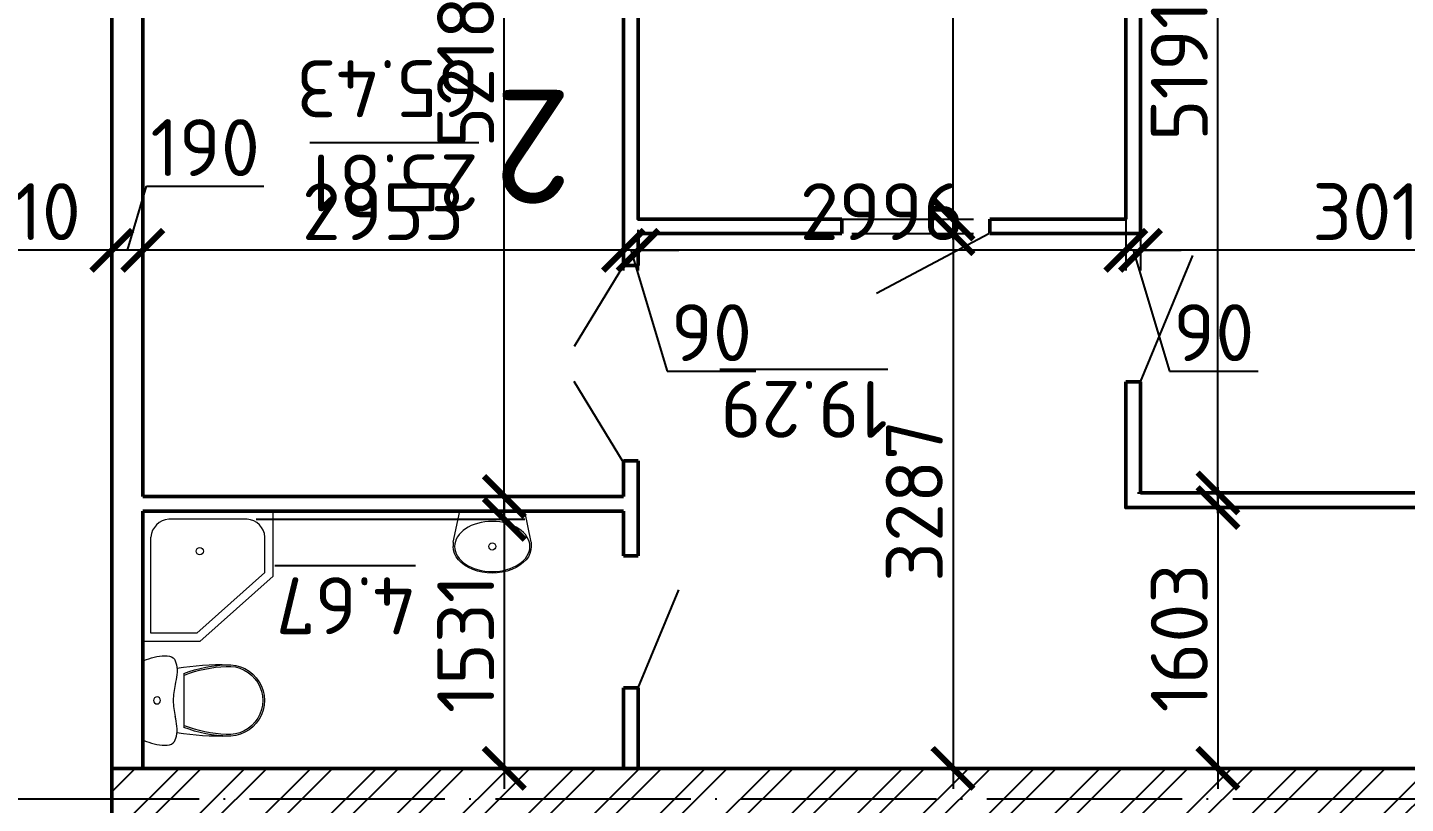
# Model space of a CAD drawing. Header units: millimetres. Extents: x -121275 to -95372, y 16759 to 40426.
# Drawn here: x -119654.6 to -119570, y 38768 to 38815.7 of the extents above; entities that cross this region are included whole.
import ezdxf

# ---------------------------------------------------------------- set-up
doc = ezdxf.new("R2010")
doc.units = ezdxf.units.MM
doc.header["$LTSCALE"] = 0.5
doc.linetypes.add('ACAD_ISO04W100', pattern=[30, 24, -3, 0, -3])
for name, color, linetype, lineweight in [('02', 5, 'Continuous', 18), ('АР-стены', 134, 'Continuous', 35), ('построения', 6, 'Continuous', 25), ('Сантехника', 255, 'Continuous', 15), ('ТОНКИЕе', 7, 'Continuous', 25)]:
    doc.layers.add(name, color=color, linetype=linetype, lineweight=lineweight)
for name, color, linetype in [('оси', 7, 'ACAD_ISO04W100'), ('размеры', 7, 'Continuous'), ('тонкие', 7, 'Continuous')]:
    doc.layers.add(name, color=color, linetype=linetype)
doc.styles.add('Наклонный', font='isocpeur.ttf', dxfattribs={"height": 3.5})
doc.dimstyles.new('СТРОИТЕЛЬНЫЙ', dxfattribs={"dimtxt": 3.5, "dimasz": 2.5, "dimexe": 1.25, "dimexo": 0.625, "dimtad": 1, "dimdec": 0, "dimlfac": 100, "dimdsep": 46, "dimtxsty": 'Наклонный', "dimblk1": 'ARCHTICK', "dimblk2": 'ARCHTICK', "dimsah": 1, "dimcen": 0, "dimdle": 1.25, "dimadec": 0, "dimazin": 0, "dimtfac": 0.75, "dimtdec": 0, "dimtmove": 0, "dimatfit": 3, "dimldrblk": 'ARCHTICK', "dimfxl": 1, "dimtolj": 1, "dimtzin": 0, "dimarcsym": 0})

# ---------------------------------------------------------------- blocks, each defined once
blk = doc.blocks.new('A$C010B7E6C')
at = {"layer": 'Сантехника'}
for p, q in [((738.7, 520.7), (738.7, 29.3)), ((493.7, 440.5), (493.7, 109.6))]:
    blk.add_line(p, q, dxfattribs=at)
blk.add_circle((657.8, 275), 21.7, dxfattribs=at)
for centre, radius, start, end in [((218.7, 275), 220, 85.79897, 274.20103), ((218.7, 275), 210, 85.79897, 274.20103), ((266.3, -1145.5), 1641.2, 80.55729, 91.66188), ((196.2, -339.2), 834.5, 69.11151, 88.45313), ((196.1, -339.3), 824.6, 69.11242, 87.36208), ((196.2, 889.2), 834.5, 271.54687, 290.88849), ((196.1, 889.3), 824.6, 272.63792, 290.88758), ((266.3, 1695.5), 1641.2, 268.33812, 279.44271)]:
    blk.add_arc(centre, radius, start, end, dxfattribs=at)
for points in [[(738.7, 520.7), (608.7, 550), (558.7, 536.1), (538.7, 495), (546.7, 372.7)], [(546.7, 372.7), (558.7, 275), (546.5, 177.3)], [(738.7, 29.3), (608.7, 0), (558.7, 14), (538.7, 55), (546.5, 177.3)]]:
    blk.add_spline(points, degree=3, dxfattribs=at)
blk = doc.blocks.new('A$C456D3840')
at = {"layer": 'Сантехника'}
for p, q in [((189.3, 480), (162.4, 480)), ((189.3, 480), (379.3, 440.1)), ((379.3, 39.9), (379.3, 440.1)), ((189.3, 0), (162.4, 0)), ((189.3, 0), (379.3, 39.9))]:
    blk.add_line(p, q, dxfattribs=at)
blk.add_circle((162.4, 240), 21.7, dxfattribs=at)
at = {"layer": 'Сантехника', "extrusion": (0, 0, -1)}
blk.add_ellipse((162.4, 240), major_axis=(0, -240), ratio=0.679586, start_param=0, end_param=3.141593, dxfattribs=at)
blk.add_ellipse((162.4, 240), major_axis=(0, -231.3), ratio=0.667472, dxfattribs=at)
blk = doc.blocks.new('ванна мал')
at = {"layer": 'Сантехника'}
for p, q in [((-800, 0), (0, 0)), ((-800, -350), (-800, 0)), ((0, -800), (0, 0)), ((-750, -50), (-158.8, -50)), ((-750, -331), (-750, -50)), ((-50, -640.7), (-50, -159.3)), ((-750, -331), (-377.5, -750)), ((-800, -350), (-400, -800)), ((-377.5, -750), (-158.8, -750)), ((-400, -800), (0, -800))]:
    blk.add_line(p, q, dxfattribs=at)
blk.add_circle((-245.8, -350), 22.1, dxfattribs=at)
for centre, start, end in [((-166.2, -166.2), 3.36243, 86.32813), ((-166.2, -633.8), 273.67187, 356.63757)]:
    blk.add_arc(centre, 116.4, start, end, dxfattribs=at)
blk = doc.blocks.new('_ArchTick')
at = {"color": 0, "linetype": 'ByBlock', "const_width": 0.15}
blk.add_lwpolyline([(-0.5, -0.5), (0.5, 0.5)], dxfattribs=at)
blk = doc.blocks.new('*D1234')
at = {"layer": 'Defpoints', "color": 0, "transparency": 16777216}
for p in [(-119586.249, 38807.228), (-119556.076, 38803.406), (-119586.249, 38802.048)]:
    blk.add_point(p, dxfattribs=at)
at = {"layer": 'размеры', "color": 0, "lineweight": -2, "transparency": 16777216}
for p, q in [((-119586.249, 38806.603), (-119586.249, 38800.798)), ((-119556.076, 38802.781), (-119556.076, 38800.798)), ((-119554.826, 38802.048), (-119587.499, 38802.048))]:
    blk.add_line(p, q, dxfattribs=at)
at = {"layer": 'размеры', "color": 0, "lineweight": -2, "transparency": 16777216, "xscale": 2.5, "yscale": 2.5, "zscale": 2.5, "rotation": 180}
blk.add_blockref('_ArchTick', (-119586.249, 38802.048), dxfattribs=at)
at = {"layer": 'размеры', "color": 0, "lineweight": -2, "transparency": 16777216, "xscale": 2.5, "yscale": 2.5, "zscale": 2.5}
blk.add_blockref('_ArchTick', (-119556.076, 38802.048), dxfattribs=at)
at = {"layer": 'размеры', "color": 0, "transparency": 16777216, "insert": (-119571.163, 38804.423), "char_height": 3.5, "attachment_point": 5, "style": 'Наклонный'}
blk.add_mtext('\\A1;3017', dxfattribs=at)
blk = doc.blocks.new('*D1235')
at = {"layer": 'Defpoints', "color": 0, "transparency": 16777216}
for p in [(-119587.149, 38807.228), (-119586.249, 38807.228), (-119587.149, 38802.048)]:
    blk.add_point(p, dxfattribs=at)
at = {"layer": 'размеры', "color": 0, "lineweight": -2, "transparency": 16777216}
for p, q in [((-119587.149, 38806.603), (-119587.149, 38800.798)), ((-119586.249, 38806.603), (-119586.249, 38800.798)), ((-119587.149, 38802.048), (-119589.649, 38802.048)), ((-119586.249, 38802.048), (-119587.149, 38802.048)), ((-119586.249, 38802.048), (-119587.149, 38802.048)), ((-119586.699, 38802.048), (-119584.468, 38794.61)), ((-119586.249, 38802.048), (-119583.749, 38802.048)), ((-119584.468, 38794.61), (-119579.018, 38794.61))]:
    blk.add_line(p, q, dxfattribs=at)
at = {"layer": 'размеры', "color": 0, "lineweight": -2, "transparency": 16777216, "xscale": 2.5, "yscale": 2.5, "zscale": 2.5}
blk.add_blockref('_ArchTick', (-119587.149, 38802.048), dxfattribs=at)
at = {"layer": 'размеры', "color": 0, "lineweight": -2, "transparency": 16777216, "xscale": 2.5, "yscale": 2.5, "zscale": 2.5, "rotation": 180}
blk.add_blockref('_ArchTick', (-119586.249, 38802.048), dxfattribs=at)
at = {"layer": 'размеры', "color": 0, "transparency": 16777216, "insert": (-119581.743, 38796.985), "char_height": 3.5, "attachment_point": 5, "style": 'Наклонный'}
blk.add_mtext('\\A1;90', dxfattribs=at)
blk = doc.blocks.new('*D1251')
at = {"layer": 'Defpoints', "color": 0, "transparency": 16777216}
for p in [(-119587.149, 38807.228), (-119617.108, 38802.366), (-119617.108, 38802.048)]:
    blk.add_point(p, dxfattribs=at)
at = {"layer": 'размеры', "color": 0, "lineweight": -2, "transparency": 16777216}
for p, q in [((-119587.149, 38806.603), (-119587.149, 38800.798)), ((-119585.899, 38802.048), (-119618.358, 38802.048)), ((-119617.108, 38801.741), (-119617.108, 38800.798))]:
    blk.add_line(p, q, dxfattribs=at)
at = {"layer": 'размеры', "color": 0, "lineweight": -2, "transparency": 16777216, "xscale": 2.5, "yscale": 2.5, "zscale": 2.5, "rotation": 180}
blk.add_blockref('_ArchTick', (-119617.108, 38802.048), dxfattribs=at)
at = {"layer": 'размеры', "color": 0, "lineweight": -2, "transparency": 16777216, "xscale": 2.5, "yscale": 2.5, "zscale": 2.5}
blk.add_blockref('_ArchTick', (-119587.149, 38802.048), dxfattribs=at)
at = {"layer": 'размеры', "color": 0, "transparency": 16777216, "insert": (-119602.128, 38804.423), "char_height": 3.5, "attachment_point": 5, "style": 'Наклонный'}
blk.add_mtext('\\A1;2996', dxfattribs=at)
blk = doc.blocks.new('*D1252')
at = {"layer": 'Defpoints', "color": 0, "transparency": 16777216}
for p in [(-119618.008, 38802.095), (-119618.008, 38802.048), (-119617.108, 38802.048)]:
    blk.add_point(p, dxfattribs=at)
at = {"layer": 'размеры', "color": 0, "lineweight": -2, "transparency": 16777216}
for p, q in [((-119617.108, 38802.673), (-119617.108, 38803.298)), ((-119618.008, 38802.048), (-119620.508, 38802.048)), ((-119617.108, 38802.048), (-119618.008, 38802.048)), ((-119617.108, 38802.048), (-119618.008, 38802.048)), ((-119618.008, 38801.47), (-119618.008, 38800.798)), ((-119617.558, 38802.048), (-119615.326, 38794.61)), ((-119617.108, 38802.048), (-119614.608, 38802.048)), ((-119615.326, 38794.61), (-119609.876, 38794.61))]:
    blk.add_line(p, q, dxfattribs=at)
at = {"layer": 'размеры', "color": 0, "lineweight": -2, "transparency": 16777216, "xscale": 2.5, "yscale": 2.5, "zscale": 2.5}
blk.add_blockref('_ArchTick', (-119618.008, 38802.048), dxfattribs=at)
at = {"layer": 'размеры', "color": 0, "lineweight": -2, "transparency": 16777216, "xscale": 2.5, "yscale": 2.5, "zscale": 2.5, "rotation": 180}
blk.add_blockref('_ArchTick', (-119617.108, 38802.048), dxfattribs=at)
at = {"layer": 'размеры', "color": 0, "transparency": 16777216, "insert": (-119612.601, 38796.985), "char_height": 3.5, "attachment_point": 5, "style": 'Наклонный'}
blk.add_mtext('\\A1;90', dxfattribs=at)
blk = doc.blocks.new('*D1253')
at = {"layer": 'Defpoints', "color": 0, "transparency": 16777216}
for p in [(-119618.008, 38802.366), (-119647.538, 38802.048), (-119647.538, 38800.167)]:
    blk.add_point(p, dxfattribs=at)
at = {"layer": 'размеры', "color": 0, "lineweight": -2, "transparency": 16777216}
for p, q in [((-119647.538, 38800.792), (-119647.538, 38803.298)), ((-119616.758, 38802.048), (-119648.788, 38802.048)), ((-119618.008, 38801.741), (-119618.008, 38800.798))]:
    blk.add_line(p, q, dxfattribs=at)
at = {"layer": 'размеры', "color": 0, "lineweight": -2, "transparency": 16777216, "xscale": 2.5, "yscale": 2.5, "zscale": 2.5, "rotation": 180}
blk.add_blockref('_ArchTick', (-119647.538, 38802.048), dxfattribs=at)
at = {"layer": 'размеры', "color": 0, "lineweight": -2, "transparency": 16777216, "xscale": 2.5, "yscale": 2.5, "zscale": 2.5}
blk.add_blockref('_ArchTick', (-119618.008, 38802.048), dxfattribs=at)
at = {"layer": 'размеры', "color": 0, "transparency": 16777216, "insert": (-119632.773, 38804.423), "char_height": 3.5, "attachment_point": 5, "style": 'Наклонный'}
blk.add_mtext('\\A1;2953', dxfattribs=at)
blk = doc.blocks.new('*D1254')
at = {"layer": 'Defpoints', "color": 0, "transparency": 16777216}
for p in [(-119649.438, 38802.048), (-119649.438, 38800.167), (-119647.538, 38800.167)]:
    blk.add_point(p, dxfattribs=at)
at = {"layer": 'размеры', "color": 0, "lineweight": -2, "transparency": 16777216}
for p, q in [((-119648.488, 38802.048), (-119647.307, 38805.985)), ((-119647.307, 38805.985), (-119640.107, 38805.985)), ((-119649.438, 38800.792), (-119649.438, 38803.298)), ((-119647.538, 38800.792), (-119647.538, 38803.298)), ((-119646.288, 38802.048), (-119650.688, 38802.048))]:
    blk.add_line(p, q, dxfattribs=at)
at = {"layer": 'размеры', "color": 0, "lineweight": -2, "transparency": 16777216, "xscale": 2.5, "yscale": 2.5, "zscale": 2.5, "rotation": 180}
blk.add_blockref('_ArchTick', (-119649.438, 38802.048), dxfattribs=at)
at = {"layer": 'размеры', "color": 0, "lineweight": -2, "transparency": 16777216, "xscale": 2.5, "yscale": 2.5, "zscale": 2.5}
blk.add_blockref('_ArchTick', (-119647.538, 38802.048), dxfattribs=at)
at = {"layer": 'размеры', "color": 0, "transparency": 16777216, "insert": (-119643.707, 38808.36), "char_height": 3.5, "attachment_point": 5, "style": 'Наклонный'}
blk.add_mtext('\\A1;190', dxfattribs=at)
blk = doc.blocks.new('*D1255')
at = {"layer": 'Defpoints', "color": 0, "transparency": 16777216}
for p in [(-119661.538, 38802.048), (-119661.538, 38801.744), (-119649.438, 38800.167)]:
    blk.add_point(p, dxfattribs=at)
at = {"layer": 'размеры', "color": 0, "lineweight": -2, "transparency": 16777216}
for p, q in [((-119661.538, 38802.369), (-119661.538, 38803.298)), ((-119649.438, 38800.792), (-119649.438, 38803.298)), ((-119648.188, 38802.048), (-119662.788, 38802.048))]:
    blk.add_line(p, q, dxfattribs=at)
at = {"layer": 'размеры', "color": 0, "lineweight": -2, "transparency": 16777216, "xscale": 2.5, "yscale": 2.5, "zscale": 2.5, "rotation": 180}
blk.add_blockref('_ArchTick', (-119661.538, 38802.048), dxfattribs=at)
at = {"layer": 'размеры', "color": 0, "lineweight": -2, "transparency": 16777216, "xscale": 2.5, "yscale": 2.5, "zscale": 2.5}
blk.add_blockref('_ArchTick', (-119649.438, 38802.048), dxfattribs=at)
at = {"layer": 'размеры', "color": 0, "transparency": 16777216, "insert": (-119655.488, 38804.423), "char_height": 3.5, "attachment_point": 5, "style": 'Наклонный'}
blk.add_mtext('\\A1;1210', dxfattribs=at)
blk = doc.blocks.new('*D1264')
at = {"layer": 'Defpoints', "color": 0, "transparency": 16777216}
for p in [(-119587.043, 38839.04), (-119581.486, 38839.04), (-119587.043, 38787.132)]:
    blk.add_point(p, dxfattribs=at)
at = {"layer": 'размеры', "color": 0, "lineweight": -2, "transparency": 16777216}
for p, q in [((-119581.486, 38785.882), (-119581.486, 38840.29)), ((-119586.418, 38839.04), (-119580.236, 38839.04)), ((-119586.418, 38787.132), (-119580.236, 38787.132))]:
    blk.add_line(p, q, dxfattribs=at)
at = {"layer": 'размеры', "color": 0, "lineweight": -2, "transparency": 16777216, "xscale": 2.5, "yscale": 2.5, "zscale": 2.5}
for p, rotation in [((-119581.486, 38839.04), 90), ((-119581.486, 38787.132), 270)]:
    blk.add_blockref('_ArchTick', p, dxfattribs=dict(at, rotation=rotation))
at = {"layer": 'размеры', "color": 0, "transparency": 16777216, "insert": (-119583.861, 38813.086), "char_height": 3.5, "attachment_point": 5, "rotation": 90, "style": 'Наклонный'}
blk.add_mtext('\\A1;5191', dxfattribs=at)
blk = doc.blocks.new('*D1446')
at = {"layer": 'Defpoints', "color": 0, "transparency": 16777216}
for p in [(-119617.108, 38839.08), (-119597.763, 38839.08), (-119617.108, 38803.97)]:
    blk.add_point(p, dxfattribs=at)
at = {"layer": 'размеры', "color": 0, "lineweight": -2, "transparency": 16777216}
for p, q in [((-119597.763, 38802.72), (-119597.763, 38840.33)), ((-119616.483, 38839.08), (-119596.513, 38839.08)), ((-119616.483, 38803.97), (-119596.513, 38803.97))]:
    blk.add_line(p, q, dxfattribs=at)
at = {"layer": 'размеры', "color": 0, "lineweight": -2, "transparency": 16777216, "xscale": 2.5, "yscale": 2.5, "zscale": 2.5}
for p, rotation in [((-119597.763, 38839.08), 90), ((-119597.763, 38803.97), 270)]:
    blk.add_blockref('_ArchTick', p, dxfattribs=dict(at, rotation=rotation))
at = {"layer": 'размеры', "color": 0, "transparency": 16777216, "insert": (-119600.138, 38821.525), "char_height": 3.5, "attachment_point": 5, "rotation": 90, "style": 'Наклонный'}
blk.add_mtext('\\A1;3511', dxfattribs=at)
blk = doc.blocks.new('*D1266')
at = {"layer": 'Defpoints', "color": 0, "transparency": 16777216}
for p in [(-119584.08, 38786.232), (-119599.688, 38770.203), (-119581.486, 38770.203)]:
    blk.add_point(p, dxfattribs=at)
at = {"layer": 'размеры', "color": 0, "lineweight": -2, "transparency": 16777216}
for p, q in [((-119581.486, 38787.482), (-119581.486, 38768.953)), ((-119583.455, 38786.232), (-119580.236, 38786.232)), ((-119599.063, 38770.203), (-119580.236, 38770.203))]:
    blk.add_line(p, q, dxfattribs=at)
at = {"layer": 'размеры', "color": 0, "lineweight": -2, "transparency": 16777216, "xscale": 2.5, "yscale": 2.5, "zscale": 2.5}
for p, rotation in [((-119581.486, 38786.232), 90), ((-119581.486, 38770.203), 270)]:
    blk.add_blockref('_ArchTick', p, dxfattribs=dict(at, rotation=rotation))
at = {"layer": 'размеры', "color": 0, "transparency": 16777216, "insert": (-119583.861, 38778.218), "char_height": 3.5, "attachment_point": 5, "rotation": 90, "style": 'Наклонный'}
blk.add_mtext('\\A1;1603', dxfattribs=at)
blk = doc.blocks.new('*D1267')
at = {"layer": 'Defpoints', "color": 0, "transparency": 16777216}
for p in [(-119641.196, 38785.51), (-119642.79, 38770.203), (-119625.328, 38770.203)]:
    blk.add_point(p, dxfattribs=at)
at = {"layer": 'размеры', "color": 0, "lineweight": -2, "transparency": 16777216}
for p, q in [((-119625.328, 38786.76), (-119625.328, 38768.953)), ((-119640.571, 38785.51), (-119624.078, 38785.51)), ((-119642.165, 38770.203), (-119624.078, 38770.203))]:
    blk.add_line(p, q, dxfattribs=at)
at = {"layer": 'размеры', "color": 0, "lineweight": -2, "transparency": 16777216, "xscale": 2.5, "yscale": 2.5, "zscale": 2.5}
for p, rotation in [((-119625.328, 38785.51), 90), ((-119625.328, 38770.203), 270)]:
    blk.add_blockref('_ArchTick', p, dxfattribs=dict(at, rotation=rotation))
at = {"layer": 'размеры', "color": 0, "transparency": 16777216, "insert": (-119627.703, 38777.856), "char_height": 3.5, "attachment_point": 5, "rotation": 90, "style": 'Наклонный'}
blk.add_mtext('\\A1;1531', dxfattribs=at)
blk = doc.blocks.new('*D1241')
at = {"layer": 'Defpoints', "color": 0, "transparency": 16777216}
for p in [(-119628.255, 38839.093), (-119625.328, 38839.093), (-119628.255, 38786.91)]:
    blk.add_point(p, dxfattribs=at)
at = {"layer": 'размеры', "color": 0, "lineweight": -2, "transparency": 16777216}
for p, q in [((-119625.328, 38785.66), (-119625.328, 38840.343)), ((-119627.63, 38839.093), (-119624.078, 38839.093)), ((-119627.63, 38786.91), (-119624.078, 38786.91))]:
    blk.add_line(p, q, dxfattribs=at)
at = {"layer": 'размеры', "color": 0, "lineweight": -2, "transparency": 16777216, "xscale": 2.5, "yscale": 2.5, "zscale": 2.5}
for p, rotation in [((-119625.328, 38839.093), 90), ((-119625.328, 38786.91), 270)]:
    blk.add_blockref('_ArchTick', p, dxfattribs=dict(at, rotation=rotation))
at = {"layer": 'размеры', "color": 0, "transparency": 16777216, "insert": (-119627.703, 38813.001), "char_height": 3.5, "attachment_point": 5, "rotation": 90, "style": 'Наклонный'}
blk.add_mtext('\\A1;5218', dxfattribs=at)
blk = doc.blocks.new('*D1447')
at = {"layer": 'Defpoints', "color": 0, "transparency": 16777216}
for p in [(-119604.597, 38803.07), (-119602.757, 38770.203), (-119597.763, 38770.203)]:
    blk.add_point(p, dxfattribs=at)
at = {"layer": 'размеры', "color": 0, "lineweight": -2, "transparency": 16777216}
for p, q in [((-119597.763, 38804.32), (-119597.763, 38768.953)), ((-119603.972, 38803.07), (-119596.513, 38803.07)), ((-119602.132, 38770.203), (-119596.513, 38770.203))]:
    blk.add_line(p, q, dxfattribs=at)
at = {"layer": 'размеры', "color": 0, "lineweight": -2, "transparency": 16777216, "xscale": 2.5, "yscale": 2.5, "zscale": 2.5}
for p, rotation in [((-119597.763, 38803.07), 90), ((-119597.763, 38770.203), 270)]:
    blk.add_blockref('_ArchTick', p, dxfattribs=dict(at, rotation=rotation))
at = {"layer": 'размеры', "color": 0, "transparency": 16777216, "insert": (-119600.138, 38786.637), "char_height": 3.5, "attachment_point": 5, "rotation": 90, "style": 'Наклонный'}
blk.add_mtext('\\A1;3287', dxfattribs=at)

msp = doc.modelspace()

# ---------------------------------------------------------------- hatches: boundary and pattern name
at = {"layer": 'тонкие', "transparency": 33554687}
h = msp.add_hatch(dxfattribs=at)
h.set_pattern_fill('ANSI32', color=6, scale=0.3, angle=180)
h.set_pattern_definition([(225, (-239619.492, 77178.1024), (2.02055763, -2.02055763), []), (225, (-239620.839, 77178.1024), (2.02055763, -2.02055763), [])])
h.paths.add_polyline_path([(-119524.676, 38746.503), (-119504.276, 38746.503), (-119504.276, 38749.003), (-119524.676, 38749.003)])
h.paths.add_polyline_path([(-119504.276, 38746.503), (-119501.675, 38746.503), (-119501.675, 38749.003), (-119504.276, 38749.003)])
h.paths.add_polyline_path([(-119535.727, 38746.503), (-119526.576, 38746.503), (-119526.576, 38749.003), (-119535.727, 38749.003)])
h.paths.add_polyline_path([(-119535.727, 38745.203), (-119528.476, 38745.203), (-119528.476, 38705.303), (-119526.576, 38705.303), (-119526.576, 38746.503), (-119535.727, 38746.503)])
h.paths.add_polyline_path([(-119526.576, 38746.503), (-119524.676, 38746.503), (-119524.676, 38749.003), (-119526.576, 38749.003)])
h.paths.add_polyline_path([(-119554.176, 38746.503), (-119547.827, 38746.503), (-119547.827, 38749.003), (-119553.676, 38749.003), (-119553.676, 38751.629), (-119554.176, 38751.629)])
h.paths.add_polyline_path([(-119557.476, 38746.503), (-119554.176, 38746.503), (-119554.176, 38751.629), (-119557.476, 38751.629)])
h.paths.add_polyline_path([(-119554.176, 38705.303), (-119553.676, 38705.303), (-119553.676, 38706.603), (-119553.676, 38745.203), (-119547.827, 38745.203), (-119547.827, 38746.503), (-119554.176, 38746.503)])
h.paths.add_polyline_path([(-119557.476, 38706.603), (-119564.641, 38706.603), (-119564.641, 38705.303), (-119554.176, 38705.303), (-119554.176, 38746.503), (-119557.476, 38746.503)])
h.paths.add_polyline_path([(-119464.276, 38768.303), (-119411.376, 38768.303), (-119411.376, 38770.203), (-119464.276, 38770.203)])
h.paths.add_polyline_path([(-119464.276, 38766.403), (-119462.376, 38766.403), (-119411.376, 38766.403), (-119411.376, 38768.303), (-119464.276, 38768.303)])
h.paths.add_polyline_path([(-119537.176, 38768.303), (-119526.576, 38768.303), (-119526.576, 38770.203), (-119530.449, 38770.203), (-119537.176, 38770.203)])
h.paths.add_polyline_path([(-119537.176, 38766.403), (-119526.576, 38766.403), (-119526.576, 38768.303), (-119537.176, 38768.303)])
h.paths.add_polyline_path([(-119526.576, 38766.403), (-119524.676, 38766.403), (-119524.676, 38768.303), (-119526.576, 38768.303)])
h.paths.add_polyline_path([(-119526.576, 38768.303), (-119524.676, 38768.303), (-119524.676, 38770.203), (-119526.576, 38770.203)])
h.paths.add_polyline_path([(-119554.176, 38768.303), (-119547.276, 38768.303), (-119547.276, 38770.203), (-119552.276, 38770.203), (-119552.276, 38774.132), (-119554.176, 38774.132)])
h.paths.add_polyline_path([(-119554.176, 38761.729), (-119553.676, 38761.729), (-119553.676, 38766.403), (-119547.276, 38766.403), (-119547.276, 38768.303), (-119554.176, 38768.303)])
h.paths.add_polyline_path([(-119556.076, 38770.203), (-119649.438, 38770.203), (-119649.438, 38768.303), (-119554.176, 38768.303), (-119554.176, 38774.132), (-119556.076, 38774.132)])
h.paths.add_polyline_path([(-119649.438, 38766.403), (-119557.476, 38766.403), (-119557.476, 38761.729), (-119554.176, 38761.729), (-119554.176, 38768.303), (-119649.438, 38768.303)])
h.paths.add_polyline_path([(-119482.176, 38705.303), (-119480.276, 38705.303), (-119480.276, 38745.003), (-119482.176, 38745.003)])
h.paths.add_polyline_path([(-119484.076, 38705.303), (-119482.176, 38705.303), (-119482.176, 38745.003), (-119484.076, 38745.003)])
h.paths.add_polyline_path([(-119482.176, 38693.703), (-119480.276, 38693.703), (-119480.276, 38705.303), (-119482.176, 38705.303)])
h.paths.add_polyline_path([(-119484.076, 38693.703), (-119482.176, 38693.703), (-119482.176, 38705.303), (-119484.076, 38705.303)])
h.paths.add_polyline_path([(-119524.676, 38705.303), (-119524.676, 38746.503), (-119526.576, 38746.503), (-119526.576, 38705.303)])

# ---------------------------------------------------------------- linework, layer by layer
at = {"layer": 'оси', "color": 0}
msp.add_lwpolyline([(-119402.479, 38768.303), (-119693.115, 38768.303)], dxfattribs=at)
at = {"layer": 'построения', "lineweight": 50}
msp.add_lwpolyline([(-119556.076, 38770.203), (-119649.438, 38770.203)], dxfattribs=at)
at = {"layer": 'ТОНКИЕе', "color": 6, "lineweight": 50}
for points in [[(-119652.719, 38839.103), (-119649.438, 38839.103), (-119649.438, 38770.203), (-119649.438, 38770.203), (-119647.538, 38770.203), (-119647.538, 38786.01)], [(-119647.538, 38786.91), (-119647.538, 38839.093)], [(-119618.008, 38803.07), (-119618.008, 38839.081)], [(-119604.597, 38803.97), (-119617.108, 38803.97), (-119617.108, 38803.97), (-119617.108, 38839.08)], [(-119587.149, 38803.97), (-119587.149, 38839.069)], [(-119586.249, 38803.07), (-119586.249, 38839.069)], [(-119604.597, 38803.97), (-119604.597, 38803.07)], [(-119587.149, 38803.97), (-119595.497, 38803.97)], [(-119595.497, 38803.07), (-119595.497, 38803.97)], [(-119618.008, 38803.07), (-119618.008, 38801.108)], [(-119604.597, 38803.07), (-119617.108, 38803.07)], [(-119617.108, 38801.121), (-119617.108, 38803.07)], [(-119587.149, 38803.07), (-119595.497, 38803.07)], [(-119587.149, 38803.07), (-119586.249, 38803.07)], [(-119617.108, 38801.121), (-119618.008, 38801.108)], [(-119556.076, 38786.232), (-119586.249, 38786.232), (-119587.149, 38786.232), (-119587.149, 38793.97)], [(-119586.249, 38793.97), (-119587.149, 38793.97)], [(-119586.249, 38787.132), (-119586.249, 38793.97)], [(-119618.008, 38789.108), (-119618.008, 38786.91)], [(-119618.008, 38789.108), (-119617.108, 38789.108)], [(-119617.108, 38783.262), (-119617.108, 38789.108)], [(-119556.076, 38786.232), (-119556.076, 38787.132), (-119586.249, 38787.132)], [(-119647.538, 38786.91), (-119618.008, 38786.91)], [(-119618.008, 38786.01), (-119647.538, 38786.01)], [(-119618.008, 38786.01), (-119618.008, 38783.262)], [(-119618.008, 38783.262), (-119617.108, 38783.262)], [(-119618.008, 38775.162), (-119618.008, 38770.203), (-119618.008, 38770.203), (-119617.108, 38770.203), (-119617.108, 38775.162)], [(-119617.108, 38775.162), (-119618.008, 38775.162)], [(-119649.438, 38770.203), (-119649.438, 38766.403)]]:
    msp.add_lwpolyline(points, dxfattribs=at)
at = {"layer": 'ТОНКИЕе', "color": 6}
for points in [[(-119602.458, 38799.404), (-119595.554, 38803.078)], [(-119586.249, 38793.97), (-119583.019, 38801.735)], [(-119618.008, 38801.108), (-119621.039, 38796.137)], [(-119618.008, 38789.008), (-119621.039, 38793.979)], [(-119617.108, 38775.162), (-119614.603, 38781.181)]]:
    msp.add_lwpolyline(points, dxfattribs=at)

# ---------------------------------------------------------------- block references
at = {"layer": '02', "color": 0, "ltscale": 100, "xscale": 0.01, "yscale": 0.01, "zscale": 0.01, "rotation": 89.99999999999999}
msp.add_blockref('A$C456D3840', (-119623.669, 38782.217), dxfattribs=at)
at = {"layer": '02', "color": 0, "ltscale": 100, "xscale": -0.01, "yscale": 0.01, "zscale": 0.01}
msp.add_blockref('A$C010B7E6C', (-119640.085, 38771.626), dxfattribs=at)
at = {"layer": 'АР-стены', "color": 0, "xscale": 0.01, "yscale": 0.01, "zscale": 0.01, "rotation": 89.99999999999999}
msp.add_blockref('ванна мал', (-119647.538, 38786.01), dxfattribs=at)

# ---------------------------------------------------------------- texts
at = {"color": 7, "char_height": 3.5, "attachment_point": 1, "rotation": 180, "style": 'Наклонный'}
for s, width, insert in [('{\\fISOCPEUR|b1|i0|c204|p34;65.43}', 9, (-119626.902, 38810.24)), ('{\\fISOCPEUR|b1|i0|c204|p34;\\L25.81}', 11, (-119626.902, 38804.447)), ('{\\fISOCPEUR|b1|i0|c204|p34;\\L19.29}', 11, (-119601.765, 38790.521)), ('{\\fISOCPEUR|b1|i0|c204|p34;\\L4.67}', 11, (-119630.777, 38778.45))]:
    msp.add_mtext_dynamic_manual_height_columns(s, width=width, gutter_width=35, heights=[0], dxfattribs=dict(at, insert=insert))
at = {"color": 7, "lineweight": 50, "insert": (-119621.17, 38804.914), "char_height": 3.5, "attachment_point": 1, "rotation": 180, "style": 'Наклонный'}
msp.add_mtext_dynamic_manual_height_columns('\\A1;{\\H2x;\\Q0;2\\H0.5x; }', width=42.38036, gutter_width=35, heights=[0], dxfattribs=at)

# ---------------------------------------------------------------- dimensions: what is measured, and where the dimension line sits
at = {"layer": 'размеры', "color": 6}
for base, p1, p2, picture, middle in [((-119625.328, 38839.093), (-119628.255, 38786.91), (-119628.255, 38839.093), '*D1241', (-119627.703, 38813.001)), ((-119597.763, 38839.08), (-119617.108, 38803.97), (-119617.108, 38839.08), '*D1446', (-119600.138, 38821.525)), ((-119581.486, 38839.04), (-119587.043, 38787.132), (-119587.043, 38839.04), '*D1264', (-119583.861, 38813.086)), ((-119597.763, 38770.203), (-119604.597, 38803.07), (-119602.757, 38770.203), '*D1447', (-119600.138, 38786.637)), ((-119581.486, 38770.203), (-119584.08, 38786.232), (-119599.688, 38770.203), '*D1266', (-119583.861, 38778.218)), ((-119625.328, 38770.203), (-119641.196, 38785.51), (-119642.79, 38770.203), '*D1267', (-119627.703, 38777.856))]:
    dim = msp.add_linear_dim(base=base, p1=p1, p2=p2, angle=270, dimstyle='СТРОИТЕЛЬНЫЙ', dxfattribs=at)
    dim.commit()
    dim.dimension.update_dxf_attribs({"geometry": picture, "text_midpoint": middle})
for base, p1, p2, picture, middle in [((-119649.438, 38802.048), (-119647.538, 38800.167), (-119649.438, 38800.167), '*D1254', (-119646.682, 38808.36)), ((-119661.538, 38802.048), (-119649.438, 38800.167), (-119661.538, 38801.744), '*D1255', (-119655.488, 38804.423)), ((-119647.538, 38802.048), (-119618.008, 38802.366), (-119647.538, 38800.167), '*D1253', (-119632.773, 38804.423)), ((-119617.108, 38802.048), (-119587.149, 38807.228), (-119617.108, 38802.366), '*D1251', (-119602.128, 38804.423)), ((-119587.149, 38802.048), (-119586.249, 38807.228), (-119587.149, 38807.228), '*D1235', (-119583.843, 38796.985)), ((-119586.249, 38802.048), (-119556.076, 38803.406), (-119586.249, 38807.228), '*D1234', (-119571.163, 38804.423)), ((-119618.008, 38802.048), (-119617.108, 38802.048), (-119618.008, 38802.095), '*D1252', (-119614.701, 38796.985))]:
    dim = msp.add_linear_dim(base=base, p1=p1, p2=p2, angle=180, dimstyle='СТРОИТЕЛЬНЫЙ', override={"dimtmove": 1}, dxfattribs=at)
    dim.commit()
    dim.dimension.update_dxf_attribs({"geometry": picture, "text_midpoint": middle})

doc.saveas('drawing.dxf')
